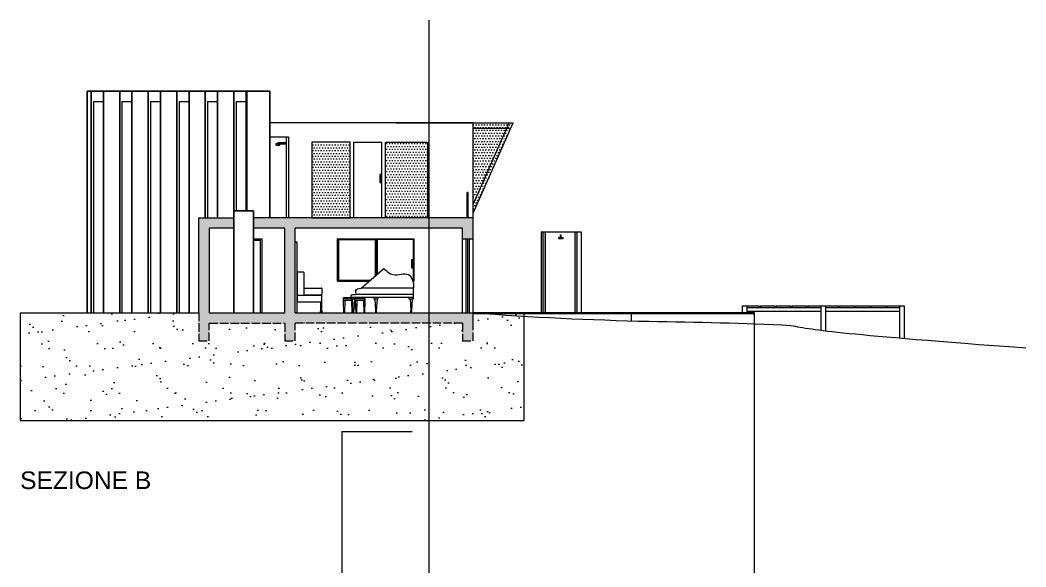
# Model space of a CAD drawing. Header units: millimetres. Extents: x 19901 to 56688, y 13732 to 29551.
# Drawn here: x 43572 to 46429, y 23883 to 25438 of the extents above; entities that cross this region are included whole.
import ezdxf

# ---------------------------------------------------------------- set-up
doc = ezdxf.new("R2010")
doc.units = ezdxf.units.MM
doc.linetypes.add('ACAD_ISO04W100', pattern=[30, 24, -3, 0, -3])
doc.layers.get('0').update_dxf_attribs({"lineweight": 18})
for name, color, linetype, lineweight in [('A-DOOR-FULL', 4, 'Continuous', 18), ('A-FURN', 9, 'Continuous', 13), ('MURO', 1, 'Continuous', 25), ('SEZIONI_medie_small_section', 2, 'Continuous', 9), ('vetro', 140, 'Continuous', 15), ('Wall', 7, 'Continuous', 20)]:
    doc.layers.add(name, color=color, linetype=linetype, lineweight=lineweight)
doc.layers.add('VERDE_giardino_garden', color=7, linetype='Continuous', lineweight=5, true_color=0x426227)
doc.styles.get("Standard").update_dxf_attribs({"font": 'arial.ttf'})

msp = doc.modelspace()

# ---------------------------------------------------------------- hatches: boundary and pattern name
at = {"layer": 'VERDE_giardino_garden'}
h = msp.add_hatch(color=256, dxfattribs=at)
h.dxf.hatch_style = 1
h.paths.add_polyline_path([(45056.7, 24606), (45063.1, 24606), (45063.1, 24836), (45056.7, 24836)])
h.paths.add_polyline_path([(45153.1, 24836), (45147.6, 24836), (45147.6, 24606), (45153.1, 24606)])
at = {"layer": 'vetro'}
h = msp.add_hatch(dxfattribs=at)
h.set_pattern_fill('DOTS', color=4, scale=5)
h.set_pattern_definition([(0, (6422.131, 8003.3625), (3.96875, 7.9375), [0, -7.9375])])
h.paths.add_polyline_path([(44972.4, 25146), (44858.6, 25146), (44858.6, 25131), (44965.9, 25131)])
h.paths.add_polyline_path([(44965.9, 25131), (44954.7, 25131), (44858.6, 24913.4), (44858.6, 24888.7)])
h.paths.add_polyline_path([(44954.7, 25131), (44858.6, 25131), (44858.6, 24913.4)], flags=17)
h = msp.add_hatch(dxfattribs=at)
h.set_pattern_fill('DOTS', color=256, scale=5)
h.set_pattern_definition([(0, (3350.476, 2730.778), (3.96875, 7.9375), [0, -7.9375])])
h.paths.add_polyline_path([(44400.8, 24876), (44509.7, 24876), (44509.7, 25090.6), (44400.8, 25090.6)])
at = {"layer": 'Wall'}
h = msp.add_hatch(dxfattribs=at)
h.set_pattern_fill('DOTS', color=4, scale=5)
h.set_pattern_definition([(0, (6422.0245, 7965.3625), (3.96875, 7.9375), [0, -7.9375])])
h.paths.add_polyline_path([(44729, 25090.6), (44609.7, 25090.6), (44609.7, 24876), (44729, 24876)])
h = msp.add_hatch(color=9, dxfattribs=at)
h.dxf.hatch_style = 1
h.paths.add_polyline_path([(44179, 24846), (44179, 24876), (44079.2, 24876), (44079.2, 24606), (44079.2, 24526), (44109.2, 24526), (44109.2, 24576), (44323.6, 24576), (44323.6, 24526), (44353.6, 24526), (44353.6, 24576), (44828.6, 24576), (44828.6, 24526), (44858.6, 24526), (44858.6, 24576), (44858.6, 24606), (44353.6, 24606), (44353.6, 24846), (44828.6, 24846), (44828.6, 24816), (44858.6, 24816), (44858.6, 24876), (44234.4, 24876), (44234.4, 24846), (44323.6, 24846), (44323.6, 24606), (44108.6, 24606), (44108.6, 24846)])
h = msp.add_hatch(dxfattribs=at)
h.set_pattern_fill('AR-SAND', color=9, scale=2)
h.paths.add_polyline_path([(45003.9, 24606), (44858.6, 24606), (44858.6, 24576), (44858.6, 24526), (44828.6, 24526), (44828.6, 24576), (44353.6, 24576), (44353.6, 24526), (44323.6, 24526), (44323.6, 24576), (44109.2, 24576), (44109.2, 24526), (44079.2, 24526), (44079.2, 24606), (43571.7, 24606), (43571.7, 24299.8), (45003.9, 24299.8)])

# ---------------------------------------------------------------- linework, layer by layer
for p, q in [((44858.6, 24576), (44858.6, 25146)), ((44280.9, 25106), (44334, 25106)), ((44329, 24876), (44329, 25106)), ((44334, 25106), (44334, 24876)), ((44519.7, 24876), (44519.7, 25090.6)), ((44599.7, 24876), (44599.7, 25090.6)), ((44509.7, 24876), (44509.7, 25086)), ((44609.7, 24876), (44609.7, 25086)), ((44597.2, 24998.5), (44594.1, 24998.5)), ((44594.1, 24998.5), (44594.1, 24976)), ((44594.1, 24976), (44597.2, 24976)), ((44597.2, 24976), (44597.2, 24998.5)), ((44828.6, 24606), (44828.6, 24846))]:
    msp.add_line(p, q)
msp.add_lwpolyline([(44309.2, 25086.2), (44298.6, 25086.2), (44298.6, 25082.4), (44309.2, 25082.4)], close=True)
at = {"layer": 'A-DOOR-FULL'}
for p, q in [((44234.4, 24816), (44258.4, 24816)), ((44234.4, 24812), (44254.4, 24812)), ((44254.4, 24606), (44254.4, 24812)), ((44258.4, 24816), (44258.4, 24606)), ((44258.4, 24606), (44254.4, 24606))]:
    msp.add_line(p, q, dxfattribs=at)
at = {"layer": 'A-FURN'}
for p, q in [((43761.9, 25236), (43761.9, 24606)), ((44304, 25089.6), (44329, 25089.6)), ((44304, 25089.6), (44304, 25086.2)), ((44304, 25086.2), (44329, 25086.2)), ((44358.6, 24806), (44353.6, 24806)), ((44358.6, 24606), (44358.6, 24806)), ((45107.2, 24819.7), (45107.2, 24827)), ((45107.2, 24827), (45109.2, 24827)), ((45109.2, 24819.7), (45109.2, 24827)), ((44358.6, 24719.5), (44358.6, 24657.5)), ((44377.1, 24721), (44360.1, 24721)), ((44378.6, 24657.5), (44378.6, 24719.5)), ((44540.8, 24675.3), (44605.1, 24731.8)), ((44378.6, 24657.5), (44378.6, 24674.5)), ((44380.1, 24676), (44427.1, 24676)), ((44428.6, 24674.5), (44428.6, 24657.5)), ((44689.2, 24675.3), (44540.8, 24675.3)), ((44689.2, 24658.6), (44689.2, 24675.3)), ((44358.6, 24654.5), (44358.6, 24637.5)), ((44360.1, 24656), (44377.1, 24656)), ((44427.1, 24636), (44360.1, 24636)), ((44377.1, 24656), (44427.1, 24656)), ((44427.1, 24656), (44380.1, 24656)), ((44426.1, 24610.7), (44426.1, 24636)), ((44428.6, 24637.5), (44428.6, 24654.5)), ((44428.6, 24610.6), (44428.6, 24637.5)), ((44489.9, 24646.6), (44489.9, 24641.1)), ((44512, 24645.6), (44489.9, 24645.6)), ((44489.9, 24641.1), (44490.9, 24606)), ((44515.5, 24641.1), (44489.9, 24641.1)), ((44549, 24648.6), (44491.9, 24648.6)), ((44493.9, 24641.1), (44492.9, 24606)), ((44512, 24648.7), (44512, 24645.1)), ((44689.2, 24648.7), (44512, 24648.7)), ((44512, 24645.1), (44524.8, 24645.1)), ((44512.8, 24641.1), (44513.8, 24606)), ((44515.2, 24645.1), (44517.4, 24612.1)), ((44521.6, 24645.1), (44519.4, 24612.1)), ((44551, 24641.1), (44521.3, 24641.1)), ((44524.1, 24641.1), (44525.1, 24606)), ((44524.8, 24645.1), (44524.8, 24648.7)), ((44551, 24645.6), (44524.8, 24645.6)), ((44525.5, 24658.6), (44689.2, 24658.6)), ((44528.1, 24641.1), (44527.1, 24606)), ((44547, 24641.1), (44548, 24606)), ((44551, 24641.1), (44550, 24606)), ((44551, 24646.6), (44551, 24641.1)), ((44576.4, 24648.7), (44576.4, 24645.1)), ((44576.4, 24645.1), (44589.2, 24645.1)), ((44579.6, 24645.1), (44581.8, 24612.1)), ((44586, 24645.1), (44583.7, 24612.1)), ((44589.2, 24645.1), (44589.2, 24648.7)), ((44676.4, 24648.7), (44676.4, 24645.1)), ((44676.4, 24645.1), (44689.2, 24645.1)), ((44679.6, 24645.1), (44681.8, 24612.1)), ((44686, 24645.1), (44683.7, 24612.1)), ((44689.2, 24648.7), (44689.2, 24658.6)), ((44689.2, 24645.1), (44689.2, 24648.7)), ((44353.6, 24606), (44358.6, 24606)), ((44516.4, 24627.5), (44515.8, 24606)), ((44520.2, 24612.1), (44516.6, 24612.1)), ((44516.6, 24612.1), (44516.6, 24608.2)), ((44516.6, 24608.2), (44520.2, 24608.2)), ((44518.1, 24606.3), (44518.1, 24608.2)), ((44518.1, 24606.3), (44518.8, 24606.3)), ((44518.8, 24606.3), (44518.8, 24608.2)), ((44520.2, 24608.2), (44520.2, 24612.1)), ((44584.5, 24612.1), (44581, 24612.1)), ((44581, 24612.1), (44581, 24608.2)), ((44581, 24608.2), (44584.5, 24608.2)), ((44582.4, 24606.3), (44582.4, 24608.2)), ((44582.4, 24606.3), (44583.1, 24606.3)), ((44583.1, 24606.3), (44583.1, 24608.2)), ((44584.5, 24608.2), (44584.5, 24612.1)), ((44684.5, 24612.1), (44681, 24612.1)), ((44681, 24612.1), (44681, 24608.2)), ((44681, 24608.2), (44684.5, 24608.2)), ((44682.4, 24606.3), (44682.4, 24608.2)), ((44682.4, 24606.3), (44683.1, 24606.3)), ((44683.1, 24606.3), (44683.1, 24608.2)), ((44684.5, 24608.2), (44684.5, 24612.1))]:
    msp.add_line(p, q, dxfattribs=at)
msp.add_lwpolyline([(45102.7, 24819.7), (45113.7, 24819.7), (45113.7, 24816), (45102.7, 24816)], close=True, dxfattribs=at)
for centre, radius in [((44427.2, 24608.5), 2.5), ((44427.2, 24608.5), 1), ((44518.4, 24607.1), 0.213), ((44582.8, 24607.1), 0.213), ((44682.8, 24607.1), 0.213)]:
    msp.add_circle(centre, radius, dxfattribs=at)
for centre, radius, start, end in [((44360.1, 24719.5), 1.5, 90, 180), ((44377.1, 24719.5), 1.5, 0, 90), ((44380.1, 24674.5), 1.5, 90, 180), ((44427.1, 24674.5), 1.5, 0, 90), ((44360.1, 24657.5), 1.5, 180, 270), ((44360.1, 24654.5), 1.5, 90, 180), ((44360.1, 24637.5), 1.5, 180, 270), ((44377.1, 24657.5), 1.5, 270, 0), ((44380.1, 24657.5), 1.5, 180, 270), ((44427.1, 24657.5), 1.5, 270, 0), ((44427.1, 24654.5), 1.5, 0, 90), ((44427.1, 24637.5), 1.5, 270, 0), ((44491.9, 24646.6), 2, 90, 180), ((44549, 24646.6), 2, 0, 90), ((44518.4, 24607.1), 1.09, 108.225, 71.775), ((44582.8, 24607.1), 1.09, 108.225, 71.775), ((44682.8, 24607.1), 1.09, 108.225, 71.775)]:
    msp.add_arc(centre, radius, start, end, dxfattribs=at)
msp.add_open_spline([(44605.1, 24731.8), (44613.3, 24724), (44632.5, 24705.7), (44681, 24727.9), (44690.3, 24690.4), (44689.2, 24675.3)], degree=3, knots=[0, 0, 0, 0, 31.996911, 75.03595, 116.580169, 116.580169, 116.580169, 116.580169], dxfattribs=at)
msp.add_spline([(44512, 24648.7), (44514.1, 24656.8), (44525.5, 24658.6), (44525.5, 24668.8), (44540.8, 24675.3)], degree=3, dxfattribs=at)
at = {"layer": 'MURO'}
for p, q in [((43761.9, 24606), (43761.9, 25236)), ((43761.9, 25236), (44280.9, 25236)), ((43773.5, 25236), (43773.5, 24606)), ((43808.3, 25236), (43808.3, 24606)), ((43854.6, 25236), (43854.6, 24606)), ((43889.4, 25236), (43889.4, 24606)), ((43935.7, 25236), (43935.7, 24606)), ((43970.5, 25236), (43970.5, 24606)), ((43970.5, 25236), (43970.5, 24606)), ((44016.8, 25236), (44016.8, 24606)), ((44051.6, 25236), (44051.6, 24606)), ((44097.9, 24876), (44097.9, 25236)), ((44132.7, 25236), (44132.7, 24876)), ((44179, 25236), (44179, 24876)), ((44213.8, 25236), (44213.8, 24896)), ((44213.8, 24896), (44213.8, 25236)), ((44215.8, 24896), (44215.8, 25236)), ((44280.9, 24876), (44280.9, 25236)), ((44234.4, 24896), (44179, 24896)), ((44179, 24896), (44179, 24606)), ((44234.4, 24606), (44234.4, 24896))]:
    msp.add_line(p, q, dxfattribs=at)
at = {"layer": 'SEZIONI_medie_small_section'}
for q in [(44485.8, 21399.4), (44685.8, 24268.1)]:
    msp.add_line((44485.8, 24268.1), q, dxfattribs=at)
at = {"layer": 'VERDE_giardino_garden'}
for p, q in [((45051.8, 24836), (45051.8, 24606)), ((45051.8, 24836), (45165.8, 24836)), ((45056.7, 24836), (45056.7, 24606)), ((45063.1, 24836), (45063.1, 24606)), ((45147.6, 24836), (45147.6, 24606)), ((45153.1, 24836), (45153.1, 24606)), ((45165.8, 24836), (45165.8, 24606))]:
    msp.add_line(p, q, dxfattribs=at)
at = {"layer": 'vetro'}
for p, q in [((43780, 25206), (43780, 24606)), ((43780, 25206), (43808.3, 25206)), ((43861.1, 25206), (43861.1, 24606)), ((43861.1, 25206), (43889.4, 25206)), ((43942.2, 25206), (43942.2, 24606)), ((43942.2, 25206), (43970.5, 25206)), ((44023.3, 25206), (44023.3, 24606)), ((44023.3, 25206), (44051.6, 25206)), ((44104.4, 25206), (44132.7, 25206)), ((44104.4, 25206), (44104.4, 24876)), ((44185.5, 25206), (44185.5, 24896)), ((44185.5, 25206), (44213.8, 25206)), ((44858.6, 24888.7), (44972.4, 25146)), ((44858.6, 25146), (44972.4, 25146)), ((44858.6, 25131), (44858.6, 25146)), ((44858.6, 24913.4), (44961.4, 25146)), ((44858.6, 25131), (44965.9, 25131)), ((44609.7, 24876), (44609.7, 25090.6)), ((44609.7, 25090.6), (44729, 25090.6)), ((44729, 25090.6), (44729, 24876)), ((44845.1, 24948), (44842.1, 24948)), ((44842.1, 24876), (44842.1, 24948)), ((44845.1, 24876), (44845.1, 24948)), ((44858.6, 24891), (44858.6, 24891)), ((44473.6, 24816), (44691.1, 24816)), ((44476.2, 24814), (44473.6, 24816)), ((44473.6, 24696), (44473.6, 24816)), ((44476.2, 24814), (44476.2, 24698)), ((44476.2, 24814), (44580.7, 24814)), ((44580.7, 24814), (44583.3, 24816)), ((44580.7, 24814), (44580.7, 24710.4)), ((44583.3, 24816), (44583.3, 24712.7)), ((44585.9, 24814), (44583.3, 24816)), ((44688.5, 24814), (44585.9, 24814)), ((44585.9, 24814), (44585.9, 24715)), ((44688.5, 24814), (44691.1, 24816)), ((44688.5, 24814), (44688.5, 24698)), ((44691.1, 24696), (44691.1, 24816)), ((44838.6, 24606), (44838.6, 24816)), ((44843.6, 24606), (44843.6, 24816)), ((44848.6, 24606), (44848.6, 24816)), ((44686.9, 24756), (44683.9, 24756)), ((44683.9, 24756), (44683.9, 24733.4)), ((44686.9, 24733.4), (44686.9, 24756)), ((44683.9, 24733.4), (44686.9, 24733.4)), ((44476.2, 24698), (44473.6, 24696)), ((44564.3, 24696), (44473.6, 24696)), ((44473.6, 24696), (44564.3, 24696)), ((44476.2, 24698), (44566.6, 24698)), ((44688.5, 24698), (44686.6, 24698)), ((44691.1, 24696), (44687.2, 24696)), ((44687.2, 24696), (44691.1, 24696)), ((44688.5, 24698), (44691.1, 24696))]:
    msp.add_line(p, q, dxfattribs=at)
msp.add_lwpolyline([(44509.7, 25090.6), (44400.8, 25090.6), (44400.8, 24876), (44509.7, 24876), (44509.7, 25090.6)], dxfattribs=at)
msp.add_open_spline([(44858.6, 24606), (45024.8, 24593.2), (45324.5, 24579.2), (45628.2, 24578), (45761.9, 24569.8)], degree=3, knots=[97.026391, 97.026391, 97.026391, 97.026391, 597.577347, 998.202714, 998.202714, 998.202714, 998.202714], dxfattribs=at)
msp.add_open_spline([(45761.9, 24569.8), (45824.9, 24556.6), (45916.9, 24544.3), (46429.3, 24505.9)], degree=3, dxfattribs=at)
at = {"layer": 'Wall'}
for p, q in [((44733.6, 23270.4), (44733.6, 25437.7)), ((44858.7, 25146), (44280.9, 25146)), ((44640.1, 25146), (44858.7, 25146)), ((44519.7, 25090.6), (44599.7, 25090.6)), ((44729, 25086), (44729, 24948)), ((44079.2, 24606), (44079.2, 24876)), ((44079.2, 24876), (44179, 24876)), ((44858.6, 24876), (44234.4, 24876)), ((44108.6, 24846), (44108.6, 24606)), ((44179, 24846), (44108.6, 24846)), ((44323.6, 24846), (44234.4, 24846)), ((44323.6, 24606), (44323.6, 24846)), ((44828.6, 24846), (44353.6, 24846)), ((44353.6, 24606), (44353.6, 24846)), ((44733.6, 24606), (44733.6, 24846)), ((44828.6, 24816), (44858.6, 24816)), ((43571.7, 24606), (44079.2, 24606)), ((43571.7, 24606), (43571.7, 24299.8)), ((44108.6, 24606), (44323.6, 24606)), ((44353.6, 24606), (44858.6, 24606)), ((44858.6, 24606), (45003.9, 24606)), ((45658.6, 24606), (44858.6, 24606)), ((45003.9, 24299.8), (45003.9, 24606)), ((45308.6, 24582.8), (45308.6, 24606)), ((45622.9, 24625.5), (45622.9, 24606)), ((45622.9, 24625.5), (45671.9, 24625.5)), ((45636.9, 24625.5), (45636.9, 24610.5)), ((45636.9, 24620.5), (45846.4, 24620.5)), ((45636.9, 24620.5), (45636.9, 24606)), ((45636.9, 24610.5), (45846.4, 24610.5)), ((45658.6, 22782.4), (45658.6, 24606)), ((45671.9, 24625.5), (45671.9, 24620.5)), ((45674.9, 24625.5), (45674.9, 24620.5)), ((45674.9, 24625.5), (45716.9, 24625.5)), ((45716.9, 24625.5), (45716.9, 24620.5)), ((45719.9, 24625.5), (45719.9, 24620.5)), ((45719.9, 24625.5), (45761.9, 24625.5)), ((45761.9, 24625.5), (45761.9, 24620.5)), ((45764.9, 24625.5), (45764.9, 24620.5)), ((45764.9, 24625.5), (45806.9, 24625.5)), ((45806.9, 24625.5), (45806.9, 24620.5)), ((45809.9, 24625.5), (45809.9, 24620.5)), ((45809.9, 24625.5), (45896.9, 24625.5)), ((45846.4, 24625.5), (45846.4, 24555.6)), ((45860.4, 24625.5), (45860.4, 24553.8)), ((45860.4, 24620.5), (46069.9, 24620.5)), ((45860.4, 24610.5), (46069.9, 24610.5)), ((45896.9, 24625.5), (45896.9, 24620.5)), ((45899.9, 24625.5), (45899.9, 24620.5)), ((45899.9, 24625.5), (45941.9, 24625.5)), ((45941.9, 24625.5), (45941.9, 24620.5)), ((45944.9, 24625.5), (45944.9, 24620.5)), ((45944.9, 24625.5), (45986.9, 24625.5)), ((45986.9, 24625.5), (45986.9, 24620.5)), ((45989.9, 24625.5), (45989.9, 24620.5)), ((45989.9, 24625.5), (46031.9, 24625.5)), ((46031.9, 24625.5), (46031.9, 24620.5)), ((46034.9, 24625.5), (46034.9, 24620.5)), ((46034.9, 24625.5), (46083.9, 24625.5)), ((46069.9, 24625.5), (46069.9, 24533.9)), ((46083.9, 24625.5), (46083.9, 24532.8)), ((45658.6, 24603), (44858.6, 24603)), ((43571.7, 24299.8), (45003.9, 24299.8))]:
    msp.add_line(p, q, dxfattribs=at)
at = {"layer": 'Wall', "linetype": 'ACAD_ISO04W100'}
for p, q in [((44079.2, 24606), (44079.2, 24526)), ((44109.2, 24576), (44323.6, 24576)), ((44109.2, 24526), (44109.2, 24576)), ((44323.6, 24576), (44323.6, 24526)), ((44828.6, 24576), (44353.6, 24576)), ((44353.6, 24526), (44353.6, 24576)), ((44828.6, 24576), (44828.6, 24526)), ((44858.6, 24526), (44858.6, 24576)), ((44079.2, 24526), (44109.2, 24526)), ((44323.6, 24526), (44353.6, 24526)), ((44828.6, 24526), (44858.6, 24526))]:
    msp.add_line(p, q, dxfattribs=at)

# ---------------------------------------------------------------- texts
at = {"insert": (43571.7, 24154.6), "char_height": 50, "attachment_point": 1}
msp.add_mtext_dynamic_manual_height_columns('\\pt400;SEZIONE B', width=1017.121, gutter_width=12.5, heights=[0], dxfattribs=at)

doc.saveas('drawing.dxf')
